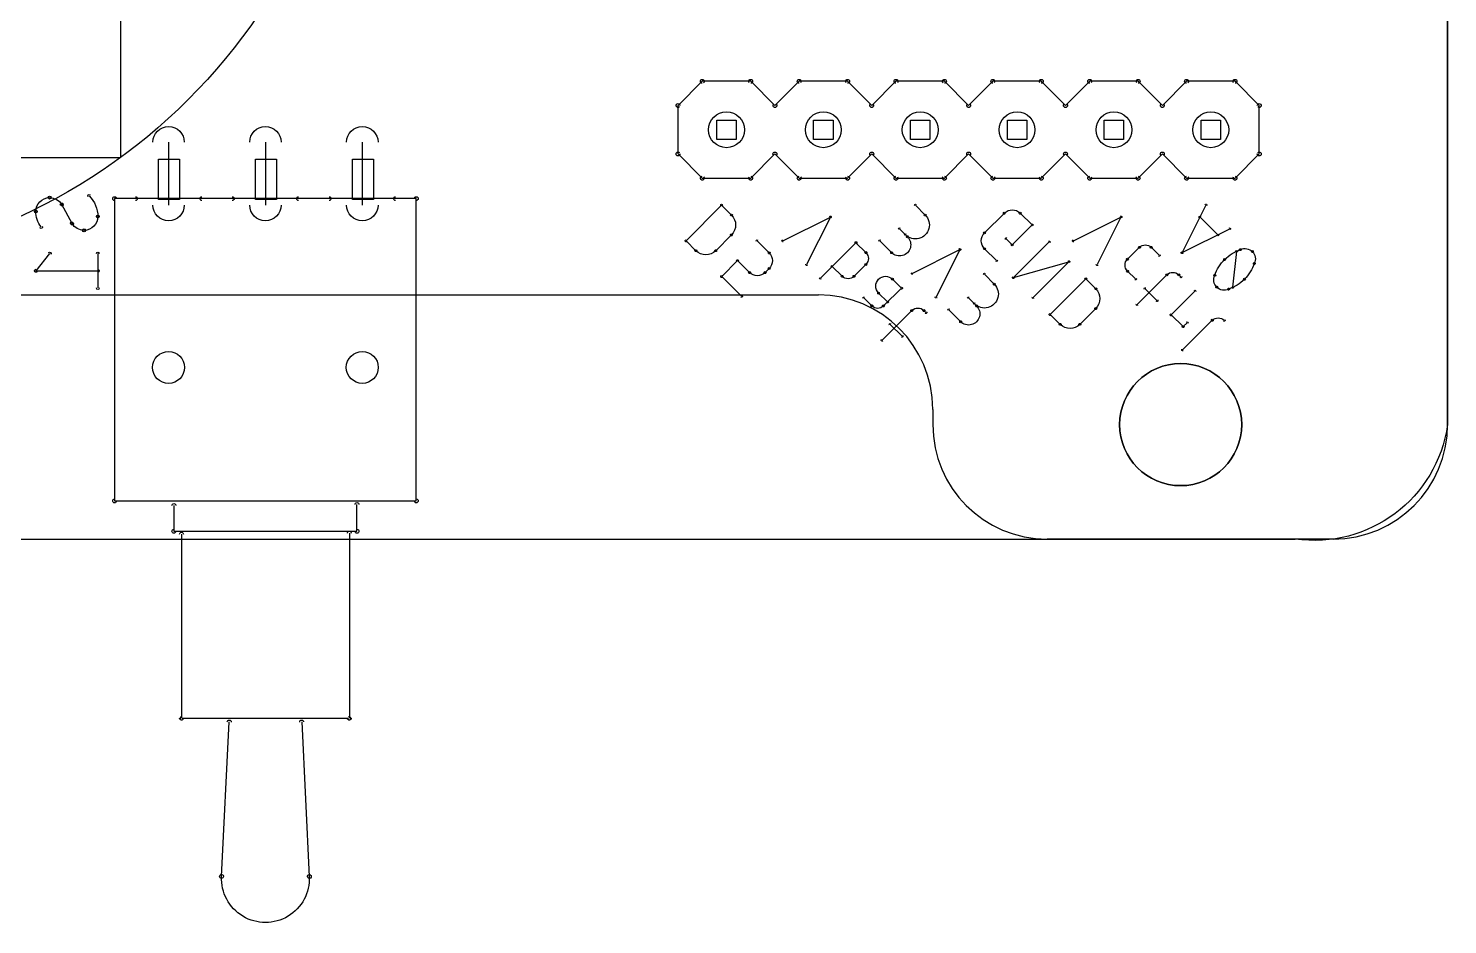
# Model space of a CAD drawing. Header units: centimetres. Extents: x -1.8 to 11.4, y -8.6 to 8.2.
# Drawn here: x 6.678 to 10.4, y -8.561 to -6.211 of the extents above; entities that cross this region are included whole.
import ezdxf

# ---------------------------------------------------------------- set-up
doc = ezdxf.new("R2010")
doc.units = ezdxf.units.CM
doc.header["$MEASUREMENT"] = 0
for name, color, linetype in [('ChronoDot_chronodor', 7, 'Continuous'), ('digibaro_board v7_digibaro_v2', 7, 'Continuous'), ('PCB_board_profile', 7, 'Continuous')]:
    doc.layers.add(name, color=color, linetype=linetype)

# ---------------------------------------------------------------- blocks, each defined once
blk = doc.blocks.new('PCB')
at = {"layer": 'PCB_board_profile'}
for p, q in [((10.4, 7.25), (10.4, 0)), ((0.95, 0.34), (8.75, 0.34)), ((9.05, 0.04), (9.05, 0)), ((10.1, -0.3), (9.35, -0.3))]:
    blk.add_line(p, q, dxfattribs=at)
blk.add_circle((9.7, 0), 0.16, dxfattribs=at)
for centre, start, end in [((8.75, 0.04), 360, 90), ((9.35, 0), 180, 270), ((10.1, 0), 270, 0)]:
    blk.add_arc(centre, 0.3, start, end, dxfattribs=at)
blk = doc.blocks.new('ChronoDot')
at = {"layer": 'ChronoDot_chronodor'}
for p in [(6.9198, 1.46), (5.1402, 0.7)]:
    blk.add_line(p, (6.9198, 0.7), dxfattribs=at)
blk.add_circle((6.03, 1.92), 1.51, dxfattribs=at)
blk = doc.blocks.new('digibaro_boardv7')
at = {"layer": 'digibaro_board v7_digibaro_v2'}
for p, q in [((7.185, 8.4345), (7.205, 8.0295)), ((7.395, 8.0295), (7.415, 8.4345)), ((7.08, 7.537), (7.08, 8.0195)), ((7.082, 8.02), (7.518, 8.02)), ((7.52, 7.5345), (7.52, 8.0195)), ((-0.4, 7.55), (10, 7.55)), ((7.06, 7.5295), (7.54, 7.5295)), ((7.06, 7.462), (7.06, 7.5295)), ((7.54, 7.5295), (7.54, 7.4595)), ((6.9045, 7.45), (7.6955, 7.45)), ((6.9045, 6.6575), (6.9045, 7.45)), ((7.6955, 7.45), (7.6955, 6.6575)), ((10.4, 7.25), (10.4, 0)), ((9.7051, 7.0543), (9.783, 6.9765)), ((8.9175, 7.0287), (8.9953, 6.9508)), ((8.9383, 6.9872), (8.9694, 7.0183)), ((9.092, 6.9491), (9.1231, 6.9802)), ((9.358, 6.9612), (9.384, 6.9871)), ((9.4514, 6.8678), (9.358, 6.9612)), ((9.4358, 6.9871), (9.4773, 6.9456)), ((9.6751, 6.9621), (9.7063, 6.9932)), ((9.7374, 6.8998), (9.6751, 6.9621)), ((9.7063, 6.9932), (9.7167, 6.9828)), ((8.8899, 6.9388), (8.8691, 6.918)), ((8.9314, 6.9284), (8.908, 6.9051)), ((8.9677, 6.8921), (8.921, 6.9388)), ((9.0265, 6.9508), (9.0317, 6.956)), ((9.1646, 6.9387), (9.1438, 6.918)), ((9.586, 6.9351), (9.6638, 6.8573)), ((9.6067, 6.8936), (9.6379, 6.9248)), ((6.8606, 6.8015), (6.8606, 6.8918)), ((8.4964, 6.8616), (8.5483, 6.9135)), ((8.9444, 6.8687), (8.9677, 6.8921)), ((9.1208, 6.7912), (9.0585, 6.9157)), ((9.4067, 6.8231), (9.3133, 6.9165)), ((9.4773, 6.8937), (9.4514, 6.8678)), ((9.8464, 6.7963), (9.8361, 6.8897)), ((8.538, 6.8201), (8.4964, 6.8616)), ((8.5691, 6.8512), (8.538, 6.8201)), ((8.621, 6.8409), (8.6106, 6.8512)), ((8.7552, 6.8664), (8.8486, 6.773)), ((8.8123, 6.8612), (8.7864, 6.8353)), ((8.8746, 6.8301), (8.8434, 6.8612)), ((8.9962, 6.8534), (9.1208, 6.7912)), ((9.1853, 6.8557), (9.2113, 6.8817)), ((9.3549, 6.7712), (9.2615, 6.8646)), ((9.2615, 6.8646), (9.4067, 6.8231)), ((9.5606, 6.8475), (9.5813, 6.8682)), ((9.6949, 6.8573), (9.7001, 6.8625)), ((6.7341, 6.8015), (6.698, 6.8467)), ((6.698, 6.8467), (6.8606, 6.8467)), ((8.7814, 6.7058), (8.7192, 6.8303)), ((9.1857, 6.7888), (9.2168, 6.82)), ((9.5434, 6.7058), (9.4812, 6.8303)), ((9.5917, 6.7852), (9.5606, 6.8163)), ((8.4029, 6.7681), (8.4288, 6.794)), ((8.4807, 6.794), (8.5222, 6.7525)), ((8.5898, 6.7682), (8.621, 6.7993)), ((8.8486, 6.773), (8.8746, 6.799)), ((8.9109, 6.7681), (8.942, 6.7992)), ((9.2427, 6.7629), (9.2583, 6.7785)), ((9.2583, 6.7785), (9.3102, 6.7266)), ((9.6436, 6.806), (9.6228, 6.7852)), ((9.7663, 6.6747), (9.704, 6.7992)), ((9.704, 6.7992), (9.8286, 6.737)), ((8.4963, 6.6747), (8.4029, 6.7681)), ((8.6569, 6.7681), (8.7814, 6.7058)), ((8.9835, 6.7577), (8.9628, 6.737)), ((9.2376, 6.6954), (9.1857, 6.7473)), ((9.4189, 6.7681), (9.5434, 6.7058)), ((9.7974, 6.7525), (9.7507, 6.7058)), ((6.7928, 6.7227), (6.7658, 6.673)), ((8.5222, 6.7006), (8.4963, 6.6747)), ((9.0043, 6.6747), (9.0302, 6.7006)), ((9.3102, 6.7266), (9.279, 6.6954)), ((7.046, 6.5095), (7.046, 6.6745)), ((7.046, 6.5095), (7.046, 6.6745)), ((7.3, 6.5095), (7.3, 6.6745)), ((7.3, 6.5095), (7.3, 6.6745)), ((7.554, 6.5095), (7.554, 6.6745)), ((7.554, 6.5095), (7.554, 6.6745)), ((6.9589, 6.6575), (6.9045, 6.6575)), ((7.6955, 6.6575), (6.9045, 6.6575)), ((7.075, 6.6595), (7.02, 6.6595)), ((7.02, 6.6595), (7.02, 6.5545)), ((7.075, 6.5545), (7.075, 6.6595)), ((7.2129, 6.6575), (7.1331, 6.6575)), ((7.329, 6.6595), (7.274, 6.6595)), ((7.274, 6.6595), (7.274, 6.5545)), ((7.329, 6.5545), (7.329, 6.6595)), ((7.4669, 6.6575), (7.3871, 6.6575)), ((7.528, 6.6595), (7.528, 6.5545)), ((7.583, 6.6595), (7.528, 6.6595)), ((7.583, 6.5545), (7.583, 6.6595)), ((7.6955, 6.6575), (7.6411, 6.6575)), ((8.4455, 6.604), (8.382, 6.5405)), ((8.4455, 6.604), (8.5725, 6.604)), ((8.5725, 6.604), (8.636, 6.5405)), ((8.636, 6.5405), (8.6995, 6.604)), ((8.6995, 6.604), (8.8265, 6.604)), ((8.8265, 6.604), (8.89, 6.5405)), ((8.89, 6.5405), (8.9535, 6.604)), ((8.9535, 6.604), (9.0805, 6.604)), ((9.0805, 6.604), (9.144, 6.5405)), ((9.2075, 6.604), (9.144, 6.5405)), ((9.2075, 6.604), (9.3345, 6.604)), ((9.3345, 6.604), (9.398, 6.5405)), ((9.398, 6.5405), (9.4615, 6.604)), ((9.4615, 6.604), (9.5885, 6.604)), ((9.5885, 6.604), (9.652, 6.5405)), ((9.652, 6.5405), (9.7155, 6.604)), ((9.7155, 6.604), (9.8425, 6.604)), ((9.8425, 6.604), (9.906, 6.5405)), ((7.02, 6.5545), (7.075, 6.5545)), ((7.274, 6.5545), (7.329, 6.5545)), ((7.528, 6.5545), (7.583, 6.5545)), ((8.382, 6.5405), (8.382, 6.4135)), ((9.906, 6.5405), (9.906, 6.4135)), ((8.4836, 6.5024), (8.4836, 6.4516)), ((8.5344, 6.5024), (8.4836, 6.5024)), ((8.5344, 6.4516), (8.5344, 6.5024)), ((8.7376, 6.5024), (8.7376, 6.4516)), ((8.7884, 6.5024), (8.7376, 6.5024)), ((8.7884, 6.4516), (8.7884, 6.5024)), ((8.9916, 6.5024), (8.9916, 6.4516)), ((9.0424, 6.5024), (8.9916, 6.5024)), ((9.0424, 6.4516), (9.0424, 6.5024)), ((9.2456, 6.5024), (9.2456, 6.4516)), ((9.2964, 6.5024), (9.2456, 6.5024)), ((9.2964, 6.4516), (9.2964, 6.5024)), ((9.5504, 6.5024), (9.4996, 6.5024)), ((9.4996, 6.5024), (9.4996, 6.4516)), ((9.5504, 6.4516), (9.5504, 6.5024)), ((9.7536, 6.5024), (9.7536, 6.4516)), ((9.8044, 6.5024), (9.7536, 6.5024)), ((9.8044, 6.4516), (9.8044, 6.5024)), ((8.4836, 6.4516), (8.5344, 6.4516)), ((8.7376, 6.4516), (8.7884, 6.4516)), ((8.9916, 6.4516), (9.0424, 6.4516)), ((9.2456, 6.4516), (9.2964, 6.4516)), ((9.4996, 6.4516), (9.5504, 6.4516)), ((9.7536, 6.4516), (9.8044, 6.4516)), ((8.382, 6.4135), (8.4455, 6.35)), ((8.636, 6.4135), (8.5725, 6.35)), ((8.6995, 6.35), (8.636, 6.4135)), ((8.89, 6.4135), (8.8265, 6.35)), ((8.9535, 6.35), (8.89, 6.4135)), ((9.144, 6.4135), (9.0805, 6.35)), ((9.144, 6.4135), (9.2075, 6.35)), ((9.398, 6.4135), (9.3345, 6.35)), ((9.4615, 6.35), (9.398, 6.4135)), ((9.652, 6.4135), (9.5885, 6.35)), ((9.7155, 6.35), (9.652, 6.4135)), ((9.906, 6.4135), (9.8425, 6.35)), ((8.5725, 6.35), (8.4455, 6.35)), ((8.8265, 6.35), (8.6995, 6.35)), ((9.0805, 6.35), (8.9535, 6.35)), ((9.3345, 6.35), (9.2075, 6.35)), ((9.5885, 6.35), (9.4615, 6.35)), ((9.8425, 6.35), (9.7155, 6.35))]:
    blk.add_line(p, q, dxfattribs=at)
blk.add_circle((9.7, 7.25), 0.16, dxfattribs=at)
for centre, radius, start, end in [((7.3, 8.4402), 0.1151, 357.1729, 182.8271), ((7.185, 8.4345), 0.00508, 2.8229, 182.8229), ((7.185, 8.4345), 0.00508, 182.8229, 2.8229), ((7.415, 8.4345), 0.00508, 357.1771, 177.1771), ((7.415, 8.4345), 0.00508, 177.1771, 357.1771), ((7.08, 8.0195), 0.00508, 360, 180), ((7.082, 8.02), 0.00508, 90, 270), ((7.205, 8.0295), 0.00508, 182.8229, 2.8229), ((7.395, 8.0295), 0.00508, 177.1771, 357.1771), ((7.52, 8.0195), 0.00508, 360, 180), ((7.518, 8.02), 0.00508, 270, 90), ((7.06, 7.5295), 0.00508, 0, 180), ((7.06, 7.5295), 0.00508, 90, 270), ((7.08, 7.537), 0.00508, 180, 0), ((7.52, 7.5345), 0.00508, 180, 0), ((7.54, 7.5295), 0.00508, 0, 180), ((7.54, 7.5295), 0.00508, 270, 90), ((10.05, 7.2), 0.3536, 8.1314, 98.1288), ((10, 7.55), 0.00002, 90, 270), ((10, 7.55), 0.00002, 270, 90), ((6.9045, 7.45), 0.00508, 0, 180), ((6.9045, 7.45), 0.00508, 90, 270), ((7.06, 7.462), 0.00508, 180, 360), ((7.54, 7.4595), 0.00508, 180, 0), ((7.6955, 7.45), 0.00508, 0, 180), ((7.6955, 7.45), 0.00508, 270, 90), ((10.4, 7.25), 0.00002, 0, 180), ((10.4, 7.25), 0.00002, 180, 0), ((7.046, 7.1), 0.0419, 0, 180), ((7.046, 7.1), 0.0419, 0, 180), ((7.554, 7.1), 0.0419, 0, 180), ((7.554, 7.1), 0.0419, 0, 180), ((7.046, 7.1), 0.0419, 180, 0), ((7.046, 7.1), 0.0419, 180, 0), ((7.554, 7.1), 0.0419, 180, 0), ((7.554, 7.1), 0.0419, 180, 0), ((9.7051, 7.0543), 0.00254, 45, 225), ((8.9175, 7.0287), 0.00254, 45, 225), ((8.9694, 7.0183), 0.00254, 315, 135), ((9.4099, 6.9612), 0.0367, 45.0013, 134.9987), ((8.9383, 6.9872), 0.00254, 135, 315), ((9.1231, 6.9802), 0.00254, 134.9203, 314.9203), ((9.1231, 6.9802), 0.00254, 314.9203, 134.9203), ((9.1438, 6.9595), 0.0294, 315, 135), ((9.358, 6.9612), 0.00254, 45, 225), ((9.358, 6.9612), 0.00254, 135, 315), ((9.384, 6.9871), 0.00254, 135, 315), ((9.384, 6.9871), 0.00254, 315, 135), ((9.4358, 6.9871), 0.00254, 45.0797, 225.0797), ((9.4358, 6.9871), 0.00254, 225.0797, 45.0797), ((9.6751, 6.9621), 0.00254, 45, 225), ((9.6751, 6.9621), 0.00254, 135, 315), ((9.7063, 6.9932), 0.00254, 45, 225), ((9.7063, 6.9932), 0.00254, 315, 135), ((9.7167, 6.9828), 0.00254, 224.9203, 44.9203), ((9.783, 6.9765), 0.00254, 45, 225), ((9.783, 6.9765), 0.00254, 225, 45), ((9.7985, 6.9921), 0.022, 225.0013, 314.9987), ((9.8141, 6.9765), 0.00254, 315, 135), ((8.8899, 6.9388), 0.00254, 134.9203, 314.9203), ((8.8899, 6.9388), 0.00255, 315, 135), ((8.9054, 6.9232), 0.022, 45.0013, 134.9987), ((8.921, 6.9388), 0.00255, 45, 225), ((8.921, 6.9388), 0.00255, 225, 45), ((8.9314, 6.9284), 0.00254, 315, 135), ((8.9953, 6.9509), 0.00254, 45, 225), ((8.9953, 6.9509), 0.00254, 225, 45), ((9.0109, 6.9664), 0.022, 225.0013, 314.9987), ((9.0265, 6.9509), 0.00254, 135, 315), ((9.0265, 6.9509), 0.00254, 315, 135), ((9.0317, 6.956), 0.00254, 315, 135), ((9.0919, 6.9491), 0.00254, 135, 315), ((9.1594, 6.9336), 0.00254, 135, 315), ((9.1853, 6.9076), 0.0367, 315, 135), ((9.1646, 6.9387), 0.00254, 135, 315), ((9.1646, 6.9387), 0.00254, 315, 135), ((9.4774, 6.9456), 0.00254, 45, 225), ((9.4774, 6.9456), 0.00254, 225, 45), ((9.4514, 6.9197), 0.0367, 315.0013, 44.9987), ((9.586, 6.9351), 0.00254, 44.9203, 224.9203), ((9.6379, 6.9248), 0.00254, 315, 135), ((6.8606, 6.8918), 0.00381, 0, 180), ((8.5483, 6.9135), 0.00254, 315, 135), ((8.8691, 6.918), 0.00254, 135, 315), ((8.9262, 6.8869), 0.0257, 135, 315), ((8.908, 6.9051), 0.00254, 135.0797, 315.0797), ((8.908, 6.9051), 0.00254, 315.0797, 135.0797), ((8.9677, 6.8921), 0.00254, 315, 135), ((8.9677, 6.8921), 0.00254, 225, 45), ((9.0585, 6.9157), 0.00254, 26.5651, 206.5651), ((9.1438, 6.918), 0.00254, 135, 315), ((9.3133, 6.9165), 0.00254, 45.0797, 225.0797), ((9.4774, 6.8937), 0.00254, 135, 315), ((9.4774, 6.8937), 0.00254, 315, 135), ((9.6067, 6.8936), 0.00254, 135, 315), ((9.7374, 6.8998), 0.00254, 225.0797, 45.0797), ((9.8138, 6.8705), 0.0271, 134.9934, 206.076), ((9.7946, 6.8897), 0.00254, 134.9203, 314.9203), ((9.7946, 6.8897), 0.00254, 314.9203, 134.9203), ((9.8138, 6.8705), 0.0271, 63.924, 135.0066), ((9.8257, 6.8949), 0.00254, 70.9229, 250.9229), ((9.8257, 6.8949), 0.00254, 243.9397, 63.9397), ((9.7902, 6.792), 0.1088, 45.0024, 70.9943), ((9.8361, 6.8897), 0.00254, 6.3277, 186.3277), ((6.698, 6.8467), 0.00381, 90, 270), ((6.698, 6.8467), 0.00381, 38.6129, 218.6129), ((6.8606, 6.8467), 0.00381, 270, 90), ((8.4964, 6.8616), 0.00254, 45, 225), ((8.4964, 6.8616), 0.00254, 135, 315), ((8.5691, 6.8512), 0.00254, 135, 315), ((8.5691, 6.8512), 0.00254, 315, 135), ((8.5898, 6.8305), 0.0294, 45.0013, 134.9987), ((8.6106, 6.8512), 0.00254, 45, 225), ((8.6106, 6.8512), 0.00254, 225, 45), ((8.7552, 6.8664), 0.00254, 45.0797, 225.0797), ((8.8123, 6.8612), 0.00254, 135.0797, 315.0797), ((8.8123, 6.8612), 0.00255, 315, 135), ((8.8279, 6.8456), 0.022, 45.0013, 134.9987), ((8.8434, 6.8612), 0.00254, 45, 225), ((8.8434, 6.8612), 0.00254, 225, 45), ((8.9444, 6.8687), 0.00254, 135.0797, 315.0797), ((8.9444, 6.8687), 0.00254, 315.0797, 135.0797), ((8.9962, 6.8534), 0.00254, 63.4349, 243.4349), ((9.1853, 6.8557), 0.00254, 135.0797, 315.0797), ((9.2113, 6.8817), 0.00254, 135, 315), ((9.2113, 6.8817), 0.00254, 315, 135), ((9.2615, 6.8646), 0.00254, 74.0237, 254.0237), ((9.2615, 6.8646), 0.00254, 44.9203, 224.9203), ((9.4514, 6.8678), 0.00254, 135.0797, 315.0797), ((9.4514, 6.8678), 0.00254, 224.9203, 44.9203), ((9.5606, 6.8475), 0.00254, 135, 315), ((9.5606, 6.8475), 0.00254, 315, 135), ((9.5813, 6.8682), 0.00254, 315, 135), ((9.6638, 6.8573), 0.00254, 44.9203, 224.9203), ((9.6638, 6.8573), 0.00254, 224.9203, 44.9203), ((9.6794, 6.8729), 0.022, 225.0013, 314.9987), ((9.6949, 6.8573), 0.00254, 135.0797, 315.0797), ((9.6949, 6.8573), 0.00254, 315.0797, 135.0797), ((9.7001, 6.8625), 0.00254, 315.0797, 135.0797), ((9.7894, 6.8586), 0.00254, 19.0771, 199.0771), ((9.7894, 6.8586), 0.00254, 206.0603, 26.0603), ((9.8923, 6.894), 0.1088, 199.0057, 224.9976), ((9.8672, 6.869), 0.00254, 45, 225), ((9.8672, 6.869), 0.00254, 225, 45), ((9.7902, 6.792), 0.1088, 19.0057, 44.9976), ((8.538, 6.8201), 0.00254, 135, 315), ((8.538, 6.8201), 0.00254, 225, 45), ((8.621, 6.8409), 0.00254, 45.0797, 225.0797), ((8.621, 6.8409), 0.00254, 225.0797, 45.0797), ((8.6002, 6.8201), 0.0294, 315.0013, 44.9987), ((8.7192, 6.8303), 0.00254, 26.5651, 206.5651), ((8.7864, 6.8353), 0.00254, 135, 315), ((8.8746, 6.8301), 0.00254, 45.0797, 225.0797), ((8.8746, 6.8301), 0.00254, 225.0797, 45.0797), ((8.859, 6.8145), 0.022, 315.0013, 44.9987), ((9.2168, 6.82), 0.00254, 315.0797, 135.0797), ((9.4067, 6.8231), 0.00254, 224.9203, 44.9203), ((9.4067, 6.8231), 0.00254, 254.0237, 74.0237), ((9.4812, 6.8303), 0.00254, 26.5651, 206.5651), ((9.5761, 6.8319), 0.022, 135.0013, 224.9987), ((9.5606, 6.8163), 0.00254, 45, 225), ((9.5606, 6.8163), 0.00254, 225, 45), ((9.8153, 6.8171), 0.00255, 45, 225), ((9.8153, 6.8171), 0.00255, 225, 45), ((9.8923, 6.894), 0.1088, 225.0024, 250.9943), ((9.8688, 6.8155), 0.0271, 314.9934, 26.076), ((9.8931, 6.8275), 0.00254, 26.0603, 206.0603), ((9.8931, 6.8275), 0.00254, 198.9704, 18.9704), ((6.7341, 6.8015), 0.00381, 218.6598, 38.6598), ((6.8606, 6.8015), 0.00381, 180, 0), ((8.4288, 6.794), 0.00254, 135, 315), ((8.4288, 6.794), 0.00254, 315, 135), ((8.4548, 6.7681), 0.0367, 45.0013, 134.9987), ((8.4807, 6.794), 0.00254, 45.0797, 225.0797), ((8.4807, 6.794), 0.00254, 225.0797, 45.0797), ((8.621, 6.7994), 0.00254, 135, 315), ((8.621, 6.7994), 0.00254, 315, 135), ((8.8486, 6.773), 0.00254, 135, 315), ((8.8486, 6.773), 0.00254, 225, 45), ((8.8746, 6.7989), 0.00254, 135, 315), ((8.8746, 6.7989), 0.00254, 315, 135), ((8.942, 6.7992), 0.00254, 134.9203, 314.9203), ((8.942, 6.7992), 0.00254, 314.9203, 134.9203), ((8.9628, 6.7785), 0.0294, 315, 135), ((9.1208, 6.7911), 0.00254, 206.5651, 26.5651), ((9.1208, 6.7912), 0.00254, 243.4349, 63.4349), ((9.2064, 6.7681), 0.0294, 135.0013, 224.9987), ((9.1857, 6.7888), 0.00254, 135.0797, 315.0797), ((9.1857, 6.7888), 0.00254, 315.0797, 135.0797), ((9.2583, 6.7785), 0.00254, 44.9203, 224.9203), ((9.2583, 6.7785), 0.00254, 315.0797, 135.0797), ((9.5917, 6.7852), 0.00254, 45, 225), ((9.5917, 6.7852), 0.00254, 225, 45), ((9.6073, 6.8008), 0.022, 225.0013, 314.9987), ((9.6228, 6.7852), 0.00254, 135, 315), ((9.6228, 6.7852), 0.00254, 315, 135), ((9.6436, 6.806), 0.00254, 315, 135), ((9.704, 6.7992), 0.00254, 26.6154, 206.6154), ((9.704, 6.7992), 0.00254, 63.4349, 243.4349), ((9.8464, 6.7963), 0.00254, 186.4398, 6.4398), ((9.8568, 6.7912), 0.00254, 63.8384, 243.8384), ((9.8568, 6.7912), 0.00254, 250.9229, 70.9229), ((9.8688, 6.8155), 0.0271, 243.924, 315.0066), ((9.888, 6.7963), 0.00254, 135, 315), ((9.888, 6.7963), 0.00254, 315, 135), ((6.8245, 6.704), 0.0367, 89.9923, 149.4897), ((6.8245, 6.7407), 0.00381, 90, 270), ((6.8245, 6.7407), 0.00381, 270, 90), ((6.8245, 6.7046), 0.0361, 0.0013, 89.9987), ((8.4029, 6.7681), 0.00254, 45, 225), ((8.4029, 6.7681), 0.00254, 135, 315), ((8.5222, 6.7525), 0.00254, 45, 225), ((8.5222, 6.7525), 0.00254, 225, 45), ((8.4963, 6.7266), 0.0367, 315.0013, 44.9987), ((8.5898, 6.7682), 0.00254, 135, 315), ((8.6569, 6.7681), 0.00254, 63.4349, 243.4349), ((8.9109, 6.7681), 0.00254, 135, 315), ((8.9628, 6.7369), 0.00254, 135.0797, 315.0797), ((8.9784, 6.7525), 0.00254, 135, 315), ((9.0043, 6.7266), 0.0367, 315, 135), ((8.9835, 6.7577), 0.00254, 134.9203, 314.9203), ((8.9835, 6.7577), 0.00254, 314.9203, 134.9203), ((9.1857, 6.7473), 0.00254, 44.9203, 224.9203), ((9.1857, 6.7473), 0.00254, 224.9203, 44.9203), ((9.2427, 6.7629), 0.00254, 134.9203, 314.9203), ((9.3549, 6.7712), 0.00254, 225, 45), ((9.4189, 6.7681), 0.00254, 63.4349, 243.4349), ((9.7974, 6.7525), 0.00254, 315.0797, 135.0797), ((9.8286, 6.7369), 0.00254, 243.4853, 63.4853), ((6.7657, 6.6911), 0.0677, 143.1234, 179.9983), ((6.7116, 6.7317), 0.00381, 323.0549, 143.0549), ((6.7928, 6.7227), 0.00381, 149.5002, 329.5002), ((6.7928, 6.7227), 0.00381, 331.3835, 151.3835), ((6.7843, 6.7046), 0.0763, 314.7595, 359.9992), ((6.8606, 6.7046), 0.00381, 0, 180), ((6.8606, 6.7046), 0.00381, 180, 0), ((7.046, 6.6745), 0.0412, 0, 180), ((7.046, 6.6745), 0.0412, 0, 180), ((7.3, 6.6745), 0.0412, 0, 180), ((7.3, 6.6745), 0.0412, 0, 180), ((7.554, 6.6745), 0.0412, 0, 180), ((7.554, 6.6745), 0.0412, 0, 180), ((8.5222, 6.7006), 0.00254, 135, 315), ((8.5222, 6.7006), 0.00254, 315, 135), ((8.7814, 6.7058), 0.00254, 206.5651, 26.5651), ((8.7814, 6.7058), 0.00254, 243.4853, 63.4853), ((9.0302, 6.7006), 0.00254, 135, 315), ((9.0302, 6.7006), 0.00254, 315, 135), ((9.3102, 6.7266), 0.00254, 314.9203, 134.9203), ((9.3102, 6.7266), 0.00254, 225.0797, 45.0797), ((9.5434, 6.7058), 0.00254, 206.5651, 26.5651), ((9.5434, 6.7058), 0.00254, 243.4853, 63.4853), ((9.7507, 6.7058), 0.00254, 135, 315), ((6.698, 6.6911), 0.00381, 0, 180), ((6.698, 6.6911), 0.00381, 180, 0), ((6.7341, 6.6911), 0.0361, 180.0013, 269.9987), ((6.7341, 6.6916), 0.0367, 269.9923, 329.4897), ((6.7658, 6.673), 0.00381, 151.3835, 331.3835), ((6.7658, 6.673), 0.00381, 329.5002, 149.5002), ((6.9045, 6.6575), 0.00508, 90, 270), ((6.9045, 6.6575), 0.00508, 90, 270), ((6.9589, 6.6575), 0.00508, 270, 90), ((7.1331, 6.6575), 0.00508, 90, 270), ((7.2129, 6.6575), 0.00508, 270, 90), ((7.3871, 6.6575), 0.00508, 90, 270), ((7.4669, 6.6575), 0.00508, 270, 90), ((7.6411, 6.6575), 0.00508, 90, 270), ((7.6955, 6.6575), 0.00508, 270, 90), ((7.6955, 6.6575), 0.00508, 270, 90), ((8.4963, 6.6747), 0.00254, 135.0797, 315.0797), ((8.4963, 6.6747), 0.00254, 224.9203, 44.9203), ((9.0043, 6.6747), 0.00254, 135.0797, 315.0797), ((9.2375, 6.6954), 0.00254, 45, 225), ((9.2375, 6.6954), 0.00254, 225, 45), ((9.2583, 6.7162), 0.0293, 225.0013, 314.9987), ((9.2791, 6.6954), 0.00254, 135, 315), ((9.2791, 6.6954), 0.00254, 315, 135), ((9.7663, 6.6747), 0.00254, 206.5651, 26.5651), ((6.7341, 6.6549), 0.00381, 90, 270), ((6.7341, 6.6549), 0.00381, 270, 90), ((6.838, 6.6504), 0.00381, 134.7345, 314.7345), ((6.9045, 6.6575), 0.00508, 180, 0), ((7.6955, 6.6575), 0.00508, 180, 0), ((8.4455, 6.604), 0.00508, 90, 270), ((8.4455, 6.604), 0.00508, 315, 135), ((8.5725, 6.604), 0.00508, 45, 225), ((8.5725, 6.604), 0.00508, 270, 90), ((8.6995, 6.604), 0.00508, 90, 270), ((8.6995, 6.604), 0.00508, 315, 135), ((8.8265, 6.604), 0.00508, 45, 225), ((8.8265, 6.604), 0.00508, 270, 90), ((8.9535, 6.604), 0.00508, 90, 270), ((8.9535, 6.604), 0.00508, 315, 135), ((9.0805, 6.604), 0.00508, 45, 225), ((9.0805, 6.604), 0.00508, 270, 90), ((9.2075, 6.604), 0.00508, 90, 270), ((9.2075, 6.604), 0.00508, 315, 135), ((9.3345, 6.604), 0.00508, 45, 225), ((9.3345, 6.604), 0.00508, 270, 90), ((9.4615, 6.604), 0.00508, 90, 270), ((9.4615, 6.604), 0.00508, 315, 135), ((9.5885, 6.604), 0.00508, 45, 225), ((9.5885, 6.604), 0.00508, 270, 90), ((9.7155, 6.604), 0.00508, 90, 270), ((9.7155, 6.604), 0.00508, 315, 135), ((9.8425, 6.604), 0.00508, 45, 225), ((9.8425, 6.604), 0.00508, 270, 90), ((8.382, 6.5405), 0.00508, 0, 180), ((8.382, 6.5405), 0.00508, 135, 315), ((8.509, 6.477), 0.047, 0, 180), ((8.509, 6.477), 0.047, 0, 180), ((8.636, 6.5405), 0.00508, 135, 315), ((8.636, 6.5405), 0.00508, 225, 45), ((8.763, 6.477), 0.047, 0, 180), ((8.763, 6.477), 0.047, 0, 180), ((8.89, 6.5405), 0.00508, 135, 315), ((8.89, 6.5405), 0.00508, 225, 45), ((9.017, 6.477), 0.047, 0, 180), ((9.017, 6.477), 0.047, 0, 180), ((9.144, 6.5405), 0.00508, 135, 315), ((9.144, 6.5405), 0.00508, 225, 45), ((9.271, 6.477), 0.047, 0, 180), ((9.271, 6.477), 0.047, 0, 180), ((9.398, 6.5405), 0.00508, 135, 315), ((9.398, 6.5405), 0.00508, 225, 45), ((9.525, 6.477), 0.047, 0, 180), ((9.525, 6.477), 0.047, 0, 180), ((9.652, 6.5405), 0.00508, 135, 315), ((9.652, 6.5405), 0.00508, 225, 45), ((9.779, 6.477), 0.047, 0, 180), ((9.779, 6.477), 0.047, 0, 180), ((9.906, 6.5405), 0.00508, 0, 180), ((9.906, 6.5405), 0.00508, 225, 45), ((7.046, 6.5095), 0.0412, 180, 0), ((7.046, 6.5095), 0.0412, 180, 0), ((7.3, 6.5095), 0.0412, 180, 0), ((7.3, 6.5095), 0.0412, 180, 0), ((7.554, 6.5095), 0.0412, 180, 0), ((7.554, 6.5095), 0.0412, 180, 0), ((8.509, 6.477), 0.047, 180, 0), ((8.509, 6.477), 0.047, 180, 0), ((8.763, 6.477), 0.047, 180, 0), ((8.763, 6.477), 0.047, 180, 0), ((9.017, 6.477), 0.047, 180, 0), ((9.017, 6.477), 0.047, 180, 0), ((9.271, 6.477), 0.047, 180, 0), ((9.271, 6.477), 0.047, 180, 0), ((9.525, 6.477), 0.047, 180, 0), ((9.525, 6.477), 0.047, 180, 0), ((9.779, 6.477), 0.047, 180, 0), ((9.779, 6.477), 0.047, 180, 0), ((8.382, 6.4135), 0.00508, 45, 225), ((8.382, 6.4135), 0.00508, 180, 360), ((8.636, 6.4135), 0.00508, 45, 225), ((8.636, 6.4135), 0.00508, 315, 135), ((8.89, 6.4135), 0.00508, 45, 225), ((8.89, 6.4135), 0.00508, 315, 135), ((9.144, 6.4135), 0.00508, 45, 225), ((9.144, 6.4135), 0.00508, 315, 135), ((9.398, 6.4135), 0.00508, 45, 225), ((9.398, 6.4135), 0.00508, 315, 135), ((9.652, 6.4135), 0.00508, 45, 225), ((9.652, 6.4135), 0.00508, 315, 135), ((9.906, 6.4135), 0.00508, 180, 0), ((9.906, 6.4135), 0.00508, 315, 135), ((8.4455, 6.35), 0.00508, 90, 270), ((8.4455, 6.35), 0.00508, 225, 45), ((8.5725, 6.35), 0.00508, 135, 315), ((8.5725, 6.35), 0.00508, 270, 90), ((8.6995, 6.35), 0.00508, 90, 270), ((8.6995, 6.35), 0.00508, 225, 45), ((8.8265, 6.35), 0.00508, 135, 315), ((8.8265, 6.35), 0.00508, 270, 90), ((8.9535, 6.35), 0.00508, 90, 270), ((8.9535, 6.35), 0.00508, 225, 45), ((9.0805, 6.35), 0.00508, 135, 315), ((9.0805, 6.35), 0.00508, 270, 90), ((9.2075, 6.35), 0.00508, 90, 270), ((9.2075, 6.35), 0.00508, 225, 45), ((9.3345, 6.35), 0.00508, 135, 315), ((9.3345, 6.35), 0.00508, 270, 90), ((9.4615, 6.35), 0.00508, 90, 270), ((9.4615, 6.35), 0.00508, 225, 45), ((9.5885, 6.35), 0.00508, 135, 315), ((9.5885, 6.35), 0.00508, 270, 90), ((9.7155, 6.35), 0.00508, 90, 270), ((9.7155, 6.35), 0.00508, 225, 45), ((9.8425, 6.35), 0.00508, 135, 315), ((9.8425, 6.35), 0.00508, 270, 90)]:
    blk.add_arc(centre, radius, start, end, dxfattribs=at)
at = {"extrusion": (1.94289e-16, -2.18953e-47, -1), "rotation": 180}
for name in ['PCB', 'ChronoDot']:
    blk.add_blockref(name, (0, 7.25, 0.9538), dxfattribs=at)

msp = doc.modelspace()

# ---------------------------------------------------------------- block references
at = {"extrusion": (1.94289e-16, -1.91052e-31, -1), "rotation": 180}
msp.add_blockref('digibaro_boardv7', (0, 0), dxfattribs=at)

doc.saveas('drawing.dxf')
